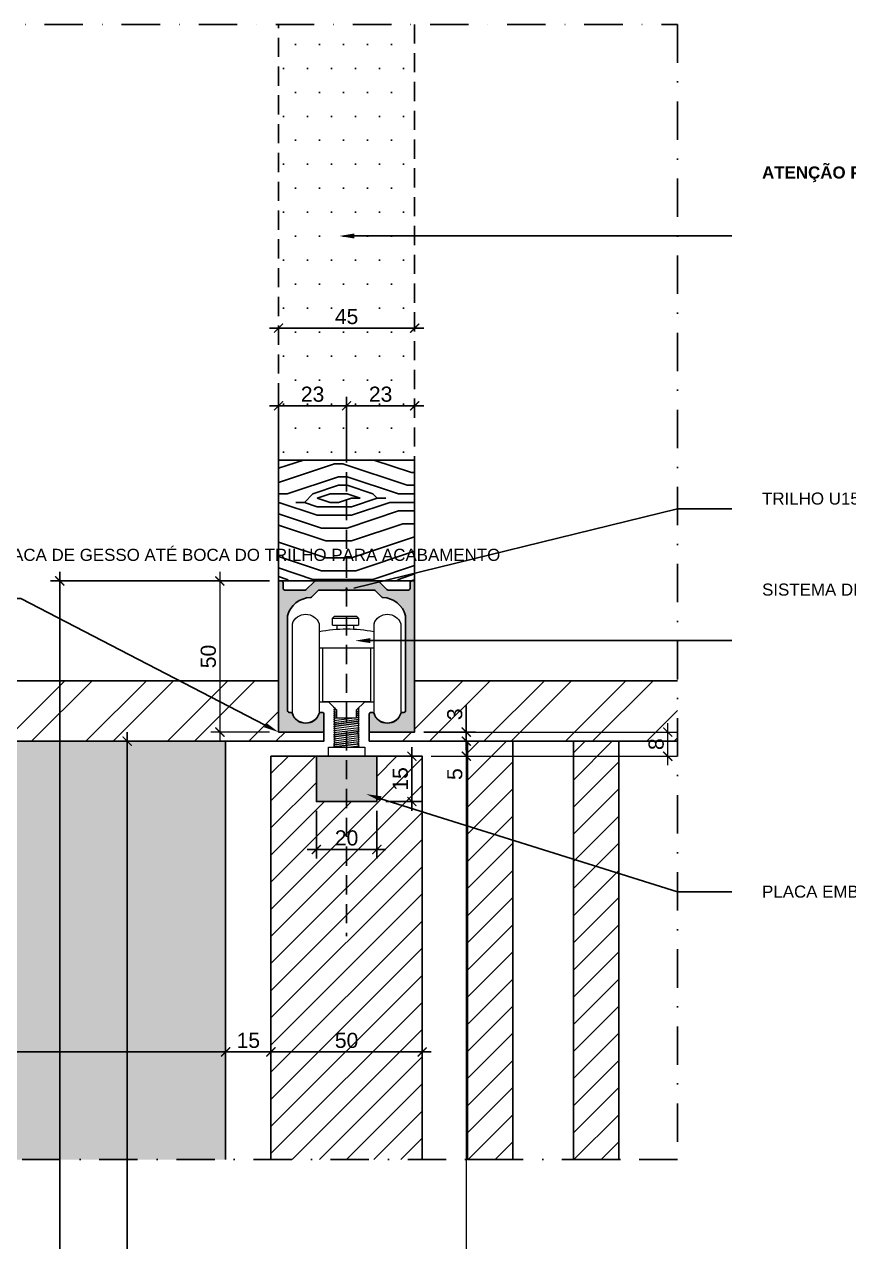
# Model space of a CAD drawing. Header units: millimetres. Extents: x -63251 to 507826, y 5339 to 217512.
# Drawn here: x 204993.4 to 205266, y 90972.9 to 91375.6 of the extents above; entities that cross this region are included whole.
import ezdxf
from ezdxf import colors
from ezdxf.entities.mleader import LeaderData, LeaderLine
from ezdxf.math import Vec2, Vec3

# ---------------------------------------------------------------- set-up
doc = ezdxf.new("R2010")
doc.units = ezdxf.units.MM
doc.header["$PDMODE"] = 3
doc.linetypes.add('TRAÇO 1-1', pattern=[9.525, 6.35, -3.175])
doc.linetypes.add('TRAÇO E PONTO 1-1', pattern=[25.4, 12.7, -6.35, 0, -6.35])
for name, color, linetype in [('A-ANNO-DIMS', 7, 'Continuous'), ('AC-EQUIPAMENTO', 7, 'Continuous'), ('COTAS', 9, 'Continuous'), ('FERRAGEM', 3, 'Continuous'), ('GESSO', 1, 'Continuous'), ('HACHURA', 21, 'Continuous'), ('MARCENARIA . M', 4, 'Continuous'), ('PROJEÇÃO', 8, 'Continuous'), ('TEXTO TRAÇO PONTO', 105, 'TRAÇO E PONTO 1-1')]:
    doc.layers.add(name, color=color, linetype=linetype)
doc.layers.add('ARQ-COTA', color=12, linetype='Continuous', lineweight=9)
doc.styles.add('1-1', font='arial.ttf', dxfattribs={"height": 0.2})
doc.styles.add('MEDIDA OFICIAL', font='ariblk.ttf')
doc.styles.add('PADRÃO', font='arial.ttf')
doc.dimstyles.new('1-2', dxfattribs={"dimscale": 2, "dimtxt": 2.5, "dimasz": 1.5, "dimexe": 1.5, "dimexo": 1.5, "dimtad": 1, "dimtxsty": 'PADRÃO', "dimblk": 'ARCHTICK', "dimcen": 2.5, "dimdle": 1.5, "dimclrd": 9, "dimclre": 9, "dimclrt": 6, "dimadec": 0, "dimazin": 0, "dimtfac": 1, "dimtmove": 0, "dimatfit": 3, "dimfxl": 1.25, "dimlwd": -1, "dimlwe": -1, "dimarcsym": 0})
doc.dimstyles.new('Med. Ofic.1-2', dxfattribs={"dimscale": 2, "dimtxt": 2.5, "dimasz": 1.5, "dimexe": 1.5, "dimexo": 1.5, "dimtad": 1, "dimtxsty": 'MEDIDA OFICIAL', "dimblk": 'ARCHTICK', "dimcen": 2.5, "dimdle": 1.5, "dimclrd": 9, "dimclre": 9, "dimclrt": 10, "dimadec": 0, "dimazin": 0, "dimtfac": 1, "dimtmove": 0, "dimatfit": 3, "dimfxl": 1.25, "dimlwd": -1, "dimlwe": -1, "dimarcsym": 0})

# ---------------------------------------------------------------- blocks, each defined once
blk = doc.blocks.new('_ArchTick')
at = {"color": 0, "linetype": 'ByBlock', "const_width": 0.15}
blk.add_lwpolyline([(-0.5, -0.5), (0.5, 0.5)], dxfattribs=at)
blk = doc.blocks.new('*D2284')
at = {"layer": 'A-ANNO-DIMS', "color": 9, "transparency": 16777216}
for p, q in [((205096.96, 91249.4), (205125.46, 91249.4)), ((205099.96, 91235.95), (205099.96, 91252.4))]:
    blk.add_line(p, q, dxfattribs=at)
at = {"layer": 'Defpoints', "color": 0, "transparency": 16777216}
for p in [(205122.46, 91249.4), (205122.46, 91249.4), (205099.96, 91232.95)]:
    blk.add_point(p, dxfattribs=at)
at = {"layer": 'A-ANNO-DIMS', "color": 9, "transparency": 16777216, "xscale": 3, "yscale": 3, "zscale": 3, "rotation": 180}
blk.add_blockref('_ArchTick', (205099.96, 91249.4), dxfattribs=at)
at = {"layer": 'A-ANNO-DIMS', "color": 9, "transparency": 16777216, "xscale": 3, "yscale": 3, "zscale": 3}
blk.add_blockref('_ArchTick', (205122.46, 91249.4), dxfattribs=at)
at = {"layer": 'A-ANNO-DIMS', "color": 6, "transparency": 16777216, "insert": (205111.21, 91253.2), "char_height": 5, "attachment_point": 5, "style": 'PADRÃO'}
blk.add_mtext('23', dxfattribs=at)
blk = doc.blocks.new('*D2285')
at = {"layer": 'A-ANNO-DIMS', "color": 9, "transparency": 16777216}
for p, q in [((205102.96, 91249.4), (205074.46, 91249.4)), ((205077.46, 91235.95), (205077.46, 91252.4)), ((205099.96, 91235.95), (205099.96, 91252.4))]:
    blk.add_line(p, q, dxfattribs=at)
at = {"layer": 'Defpoints', "color": 0, "transparency": 16777216}
for p in [(205077.46, 91249.4), (205077.46, 91232.95), (205099.96, 91232.95)]:
    blk.add_point(p, dxfattribs=at)
at = {"layer": 'A-ANNO-DIMS', "color": 9, "transparency": 16777216, "xscale": 3, "yscale": 3, "zscale": 3, "rotation": 180}
blk.add_blockref('_ArchTick', (205077.46, 91249.4), dxfattribs=at)
at = {"layer": 'A-ANNO-DIMS', "color": 9, "transparency": 16777216, "xscale": 3, "yscale": 3, "zscale": 3}
blk.add_blockref('_ArchTick', (205099.96, 91249.4), dxfattribs=at)
at = {"layer": 'A-ANNO-DIMS', "color": 6, "transparency": 16777216, "insert": (205088.71, 91253.2), "char_height": 5, "attachment_point": 5, "style": 'PADRÃO'}
blk.add_mtext('23', dxfattribs=at)
blk = doc.blocks.new('*D2286')
at = {"layer": 'A-ANNO-DIMS', "color": 9, "transparency": 16777216}
blk.add_line((205074.46, 91275.09), (205125.46, 91275.09), dxfattribs=at)
at = {"layer": 'Defpoints', "color": 0, "transparency": 16777216}
for p in [(205077.46, 91275.09), (205122.46, 91275.09), (205122.46, 91275.09)]:
    blk.add_point(p, dxfattribs=at)
at = {"layer": 'A-ANNO-DIMS', "color": 9, "transparency": 16777216, "xscale": 3, "yscale": 3, "zscale": 3, "rotation": 180}
blk.add_blockref('_ArchTick', (205077.46, 91275.09), dxfattribs=at)
at = {"layer": 'A-ANNO-DIMS', "color": 9, "transparency": 16777216, "xscale": 3, "yscale": 3, "zscale": 3}
blk.add_blockref('_ArchTick', (205122.46, 91275.09), dxfattribs=at)
at = {"layer": 'A-ANNO-DIMS', "color": 6, "transparency": 16777216, "insert": (205099.96, 91278.88), "char_height": 5, "attachment_point": 5, "style": 'PADRÃO'}
blk.add_mtext('45', dxfattribs=at)
blk = doc.blocks.new('*D2287')
at = {"layer": 'A-ANNO-DIMS', "color": 9, "transparency": 16777216}
for p, q in [((205089.96, 91115.45), (205089.96, 91099.61)), ((205109.96, 91115.45), (205109.96, 91099.61)), ((205112.96, 91102.61), (205086.96, 91102.61))]:
    blk.add_line(p, q, dxfattribs=at)
at = {"layer": 'Defpoints', "color": 0, "transparency": 16777216}
for p in [(205089.96, 91118.45), (205109.96, 91118.45), (205089.96, 91102.61)]:
    blk.add_point(p, dxfattribs=at)
at = {"layer": 'A-ANNO-DIMS', "color": 9, "transparency": 16777216, "xscale": 3, "yscale": 3, "zscale": 3, "rotation": 180}
blk.add_blockref('_ArchTick', (205089.96, 91102.61), dxfattribs=at)
at = {"layer": 'A-ANNO-DIMS', "color": 9, "transparency": 16777216, "xscale": 3, "yscale": 3, "zscale": 3}
blk.add_blockref('_ArchTick', (205109.96, 91102.61), dxfattribs=at)
at = {"layer": 'A-ANNO-DIMS', "color": 6, "transparency": 16777216, "insert": (205099.96, 91106.41), "char_height": 5, "attachment_point": 5, "style": 'PADRÃO'}
blk.add_mtext('20', dxfattribs=at)
blk = doc.blocks.new('*D2288')
at = {"layer": 'A-ANNO-DIMS', "color": 9, "transparency": 16777216}
for p, q in [((205112.96, 91133.45), (205124.57, 91133.45)), ((205121.57, 91136.45), (205121.57, 91115.45)), ((205112.96, 91118.45), (205124.57, 91118.45))]:
    blk.add_line(p, q, dxfattribs=at)
at = {"layer": 'Defpoints', "color": 0, "transparency": 16777216}
for p in [(205109.96, 91133.45), (205109.96, 91118.45), (205121.57, 91118.45)]:
    blk.add_point(p, dxfattribs=at)
at = {"layer": 'A-ANNO-DIMS', "color": 9, "transparency": 16777216, "xscale": 3, "yscale": 3, "zscale": 3}
for p, rotation in [((205121.57, 91133.45), 90), ((205121.57, 91118.45), 270)]:
    blk.add_blockref('_ArchTick', p, dxfattribs=dict(at, rotation=rotation))
at = {"layer": 'A-ANNO-DIMS', "color": 6, "transparency": 16777216, "insert": (205117.77, 91125.95), "char_height": 5, "attachment_point": 5, "rotation": 90, "style": 'PADRÃO'}
blk.add_mtext('15', dxfattribs=at)
blk = doc.blocks.new('*D2289')
at = {"layer": 'A-ANNO-DIMS', "color": 9, "transparency": 16777216}
blk.add_line((205127.96, 91035.63), (205071.96, 91035.63), dxfattribs=at)
at = {"layer": 'Defpoints', "color": 0, "transparency": 16777216}
for p in [(205074.96, 91035.63), (205074.96, 91035.63), (205124.96, 91035.63)]:
    blk.add_point(p, dxfattribs=at)
at = {"layer": 'A-ANNO-DIMS', "color": 9, "transparency": 16777216, "xscale": 3, "yscale": 3, "zscale": 3, "rotation": 180}
blk.add_blockref('_ArchTick', (205074.96, 91035.63), dxfattribs=at)
at = {"layer": 'A-ANNO-DIMS', "color": 9, "transparency": 16777216, "xscale": 3, "yscale": 3, "zscale": 3}
blk.add_blockref('_ArchTick', (205124.96, 91035.63), dxfattribs=at)
at = {"layer": 'A-ANNO-DIMS', "color": 6, "transparency": 16777216, "insert": (205099.96, 91039.43), "char_height": 5, "attachment_point": 5, "style": 'PADRÃO'}
blk.add_mtext('50', dxfattribs=at)
blk = doc.blocks.new('*D2290')
at = {"layer": 'A-ANNO-DIMS', "color": 9, "transparency": 16777216}
blk.add_line((205077.96, 91035.63), (205056.96, 91035.63), dxfattribs=at)
at = {"layer": 'Defpoints', "color": 0, "transparency": 16777216}
for p in [(205059.96, 91035.63), (205059.96, 91035.63), (205074.96, 91035.63)]:
    blk.add_point(p, dxfattribs=at)
at = {"layer": 'A-ANNO-DIMS', "color": 9, "transparency": 16777216, "xscale": 3, "yscale": 3, "zscale": 3, "rotation": 180}
blk.add_blockref('_ArchTick', (205059.96, 91035.63), dxfattribs=at)
at = {"layer": 'A-ANNO-DIMS', "color": 9, "transparency": 16777216, "xscale": 3, "yscale": 3, "zscale": 3}
blk.add_blockref('_ArchTick', (205074.96, 91035.63), dxfattribs=at)
at = {"layer": 'A-ANNO-DIMS', "color": 6, "transparency": 16777216, "insert": (205067.46, 91039.43), "char_height": 5, "attachment_point": 5, "style": 'PADRÃO'}
blk.add_mtext('15', dxfattribs=at)
blk = doc.blocks.new('*D2291')
at = {"layer": 'A-ANNO-DIMS', "color": 9, "transparency": 16777216}
blk.add_line((205062.96, 91035.63), (204866.96, 91035.63), dxfattribs=at)
at = {"layer": 'Defpoints', "color": 0, "transparency": 16777216}
for p in [(204869.96, 91035.63), (204869.96, 91035.63), (205059.96, 91035.63)]:
    blk.add_point(p, dxfattribs=at)
at = {"layer": 'A-ANNO-DIMS', "color": 9, "transparency": 16777216, "xscale": 3, "yscale": 3, "zscale": 3, "rotation": 180}
blk.add_blockref('_ArchTick', (204869.96, 91035.63), dxfattribs=at)
at = {"layer": 'A-ANNO-DIMS', "color": 9, "transparency": 16777216, "xscale": 3, "yscale": 3, "zscale": 3}
blk.add_blockref('_ArchTick', (205059.96, 91035.63), dxfattribs=at)
at = {"layer": 'A-ANNO-DIMS', "color": 6, "transparency": 16777216, "insert": (204964.96, 91039.43), "char_height": 5, "attachment_point": 5, "style": 'PADRÃO'}
blk.add_mtext('190', dxfattribs=at)
blk = doc.blocks.new('*D2298')
at = {"layer": 'A-ANNO-DIMS', "color": 9, "transparency": 16777216}
for p, q in [((205139.56, 91141.45), (205139.56, 91150.22)), ((205125.46, 91141.45), (205142.56, 91141.45)), ((205139.56, 91135.45), (205139.56, 91141.45)), ((205125.46, 91138.45), (205142.56, 91138.45))]:
    blk.add_line(p, q, dxfattribs=at)
at = {"layer": 'Defpoints', "color": 0, "transparency": 16777216}
for p in [(205122.46, 91141.45), (205139.56, 91141.45), (205122.46, 91138.45)]:
    blk.add_point(p, dxfattribs=at)
at = {"layer": 'A-ANNO-DIMS', "color": 9, "transparency": 16777216, "xscale": 3, "yscale": 3, "zscale": 3}
for p, rotation in [((205139.56, 91141.45), 90), ((205139.56, 91138.45), 270)]:
    blk.add_blockref('_ArchTick', p, dxfattribs=dict(at, rotation=rotation))
at = {"layer": 'A-ANNO-DIMS', "color": 6, "transparency": 16777216, "insert": (205135.75, 91147.34), "char_height": 5, "attachment_point": 5, "rotation": 90, "style": 'PADRÃO'}
blk.add_mtext('3', dxfattribs=at)
blk = doc.blocks.new('*D2299')
at = {"layer": 'COTAS', "color": 9, "linetype": 'Continuous', "transparency": 16777216}
blk.add_line((205027.4, 91141.45), (205027.4, 90653.97), dxfattribs=at)
at = {"layer": 'Defpoints', "color": 0, "transparency": 16777216}
for p in [(205027.4, 91138.45), (205027.4, 90656.97), (205027.4, 90656.97)]:
    blk.add_point(p, dxfattribs=at)
at = {"layer": 'COTAS', "color": 9, "transparency": 16777216, "xscale": 3, "yscale": 3, "zscale": 3}
for p, rotation in [((205027.4, 91138.45), 90), ((205027.4, 90656.97), 270)]:
    blk.add_blockref('_ArchTick', p, dxfattribs=dict(at, rotation=rotation))
at = {"layer": 'COTAS', "color": 10, "transparency": 16777216, "insert": (205023.57, 90897.71), "char_height": 5, "attachment_point": 5, "rotation": 90, "style": 'MEDIDA OFICIAL'}
blk.add_mtext('2925', dxfattribs=at)
blk = doc.blocks.new('*D2300')
at = {"layer": 'COTAS', "color": 9, "linetype": 'Continuous', "transparency": 16777216}
blk.add_line((205005.08, 91194.45), (205005.08, 90653.97), dxfattribs=at)
at = {"layer": 'COTAS', "color": 9, "transparency": 16777216}
for p, q in [((205074.46, 91191.45), (205002.08, 91191.45)), ((205014.56, 90656.97), (205002.08, 90656.97))]:
    blk.add_line(p, q, dxfattribs=at)
at = {"layer": 'Defpoints', "color": 0, "transparency": 16777216}
for p in [(205077.46, 91191.45), (205005.08, 90656.97), (205017.56, 90656.97)]:
    blk.add_point(p, dxfattribs=at)
at = {"layer": 'COTAS', "color": 9, "transparency": 16777216, "xscale": 3, "yscale": 3, "zscale": 3}
for p, rotation in [((205005.08, 91191.45), 90), ((205005.08, 90656.97), 270)]:
    blk.add_blockref('_ArchTick', p, dxfattribs=dict(at, rotation=rotation))
at = {"layer": 'COTAS', "color": 10, "transparency": 16777216, "insert": (205001.25, 90924.21), "char_height": 5, "attachment_point": 5, "rotation": 90, "style": 'MEDIDA OFICIAL'}
blk.add_mtext('2978', dxfattribs=at)
blk = doc.blocks.new('*D2301')
at = {"layer": 'ARQ-COTA', "color": 9, "transparency": 16777216}
for p, q in [((205127.96, 91133.45), (205142.56, 91133.45)), ((205139.56, 91136.45), (205139.56, 90658.97)), ((205127.96, 90661.97), (205142.56, 90661.97))]:
    blk.add_line(p, q, dxfattribs=at)
at = {"layer": 'Defpoints', "color": 0, "transparency": 16777216}
for p in [(205124.96, 91133.45), (205124.96, 90661.97), (205139.56, 90661.97)]:
    blk.add_point(p, dxfattribs=at)
at = {"layer": 'ARQ-COTA', "color": 9, "transparency": 16777216, "xscale": 3, "yscale": 3, "zscale": 3}
for p, rotation in [((205139.56, 91133.45), 90), ((205139.56, 90661.97), 270)]:
    blk.add_blockref('_ArchTick', p, dxfattribs=dict(at, rotation=rotation))
at = {"layer": 'ARQ-COTA', "color": 6, "transparency": 16777216, "insert": (205135.75, 90897.71), "char_height": 5, "attachment_point": 5, "rotation": 90, "style": 'PADRÃO'}
blk.add_mtext('2915', dxfattribs=at)
blk = doc.blocks.new('*D2303')
at = {"layer": 'ARQ-COTA', "color": 9, "transparency": 16777216}
for p, q in [((205139.56, 91141.45), (205139.56, 91133.45)), ((205127.96, 91138.45), (205142.56, 91138.45)), ((205127.96, 91133.45), (205142.56, 91133.45)), ((205139.56, 91133.45), (205139.56, 91124.63))]:
    blk.add_line(p, q, dxfattribs=at)
at = {"layer": 'Defpoints', "color": 0, "transparency": 16777216}
for p in [(205124.96, 91138.45), (205124.96, 91133.45), (205139.56, 91133.45)]:
    blk.add_point(p, dxfattribs=at)
at = {"layer": 'ARQ-COTA', "color": 9, "transparency": 16777216, "xscale": 3, "yscale": 3, "zscale": 3}
for p, rotation in [((205139.56, 91138.45), 90), ((205139.56, 91133.45), 270)]:
    blk.add_blockref('_ArchTick', p, dxfattribs=dict(at, rotation=rotation))
at = {"layer": 'ARQ-COTA', "color": 6, "transparency": 16777216, "insert": (205135.76, 91127.54), "char_height": 5, "attachment_point": 5, "rotation": 90, "style": 'PADRÃO'}
blk.add_mtext('5', dxfattribs=at)
blk = doc.blocks.new('*D2304')
at = {"layer": 'ARQ-COTA', "color": 9, "transparency": 16777216}
for p, q in [((205125.46, 91141.45), (205209.16, 91141.45)), ((205206.16, 91130.45), (205206.16, 91144.45)), ((205127.96, 91133.45), (205209.16, 91133.45))]:
    blk.add_line(p, q, dxfattribs=at)
at = {"layer": 'Defpoints', "color": 0, "transparency": 16777216}
for p in [(205122.46, 91141.45), (205206.16, 91141.45), (205124.96, 91133.45)]:
    blk.add_point(p, dxfattribs=at)
at = {"layer": 'ARQ-COTA', "color": 9, "transparency": 16777216, "xscale": 3, "yscale": 3, "zscale": 3}
for p, rotation in [((205206.16, 91141.45), 90), ((205206.16, 91133.45), 270)]:
    blk.add_blockref('_ArchTick', p, dxfattribs=dict(at, rotation=rotation))
at = {"layer": 'ARQ-COTA', "color": 6, "transparency": 16777216, "insert": (205202.36, 91137.45), "char_height": 5, "attachment_point": 5, "rotation": 90, "style": 'PADRÃO'}
blk.add_mtext('8', dxfattribs=at)
blk = doc.blocks.new('*D2305')
at = {"layer": 'ARQ-COTA', "color": 9, "transparency": 16777216}
for p, q in [((205058.05, 91194.45), (205058.05, 91138.45)), ((205074.46, 91191.45), (205055.05, 91191.45)), ((205074.46, 91141.45), (205055.05, 91141.45))]:
    blk.add_line(p, q, dxfattribs=at)
at = {"layer": 'Defpoints', "color": 0, "transparency": 16777216}
for p in [(205077.46, 91191.45), (205058.05, 91141.45), (205077.46, 91141.45)]:
    blk.add_point(p, dxfattribs=at)
at = {"layer": 'ARQ-COTA', "color": 9, "transparency": 16777216, "xscale": 3, "yscale": 3, "zscale": 3}
for p, rotation in [((205058.05, 91191.45), 90), ((205058.05, 91141.45), 270)]:
    blk.add_blockref('_ArchTick', p, dxfattribs=dict(at, rotation=rotation))
at = {"layer": 'ARQ-COTA', "color": 6, "transparency": 16777216, "insert": (205054.25, 91166.45), "char_height": 5, "attachment_point": 5, "rotation": 90, "style": 'PADRÃO'}
blk.add_mtext('50', dxfattribs=at)

msp = doc.modelspace()

# ---------------------------------------------------------------- hatches: boundary and pattern name
at = {"layer": 'AC-EQUIPAMENTO'}
h = msp.add_hatch(dxfattribs=at)
h.set_pattern_fill('ANSI31', color=8, scale=2)
h.set_pattern_definition([(45, (31650.2104, 11021.52), (-4.49012806, 4.49012806), [])])
h.paths.add_polyline_path([(205154.956, 91138.449), (205139.956, 91138.449), (205139.956, 91000.024), (205154.956, 91000.024)])
h = msp.add_hatch(dxfattribs=at)
h.set_pattern_fill('ANSI31', color=8, scale=2)
h.set_pattern_definition([(45, (31685.2104, 11021.52), (-4.49012806, 4.49012806), [])])
h.paths.add_polyline_path([(205189.956, 91138.449), (205174.956, 91138.449), (205174.956, 91000.024), (205189.956, 91000.024)])
h = msp.add_hatch(dxfattribs=at)
h.set_pattern_fill('ANSI31', color=8, scale=2)
h.set_pattern_definition([(45, (51999.275, 2736.81), (-4.49012806, 4.49012806), [])])
h.paths.add_polyline_path([(205074.956, 91000.024), (205124.956, 91000.024), (205124.956, 91133.449), (205109.956, 91133.449), (205109.956, 91118.449), (205089.956, 91118.449), (205089.956, 91133.449), (205074.956, 91133.449)])
at = {"layer": 'HACHURA', "true_color": 0x636466}
h = msp.add_hatch(dxfattribs=at)
h.set_pattern_fill('PATRON00077', color=251, scale=40, angle=135, pattern_type=2)
h.set_pattern_definition([(135, (144977.672, -18015.042), (-56.568542, 4e-15), [2, -38]), (225, (144956.46, -18013.63), (-7e-15, -56.568542), [4, -36]), (180, (144964.944, -18016.456), (-28.284271, -28.284271), [2.828, -8.484, 2.828, -5.656, 19.8, -16.9725425]), (180, (144980.5, -18015.042), (-28.284271, -28.284271), [2.8284, -5.6568, 2.8284, -45.2549425]), (180, (144967.773, -18007.97), (-28.284271, -28.284271), [2.8284, -53.740142]), (180, (144966.36, -18003.729), (-28.284271, -28.284271), [2.8284, -53.740142]), (180, (144967.773, -18010.8), (-28.284271, -28.284271), [2.8284, -53.740142]), (180, (144967.773, -18013.628), (-28.284271, -28.284271), [5.6568, -50.911742]), (180, (144939.49, -18027.77), (-28.284271, -28.284271), [5.6568, -50.911742]), (180, (144969.187, -18017.87), (-28.284271, -28.284271), [11.3136, -45.254942]), (180, (144969.187, -18020.7), (-28.284271, -28.284271), [11.3136, -45.254942]), (180, (144942.317, -18010.8), (-28.284271, -28.284271), [11.3136, -45.254942]), (180, (144967.773, -18024.942), (-28.284271, -28.284271), [8.48528, -48.083262]), (180, (144969.187, -18034.84), (-28.284271, -28.284271), [8.48528, -48.083262]), (180, (144969.187, -18029.184), (-28.284271, -28.284271), [8.48528, -48.083262]), (180, (144942.317, -18019.285), (-28.284271, -28.284271), [14.142136, -42.426406]), (180, (144943.73, -18023.528), (-28.284271, -28.284271), [14.142136, -42.426406]), (180, (144947.974, -18013.628), (-28.284271, -28.284271), [19.79899, -36.769553]), (161.565051, (144972.016, -18015.042), (-28.2842713, 28.2842712), [4.472136, -84.970583]), (161.565051, (144957.873, -18017.87), (-28.2842713, 28.2842712), [4.472136, -84.970583]), (161.565051, (144962.116, -18016.456), (-28.2842713, 28.2842712), [4.472136, -84.970583]), (161.565051, (144976.258, -18013.628), (-28.2842713, 28.2842712), [8.944272, -80.498447]), (161.565051, (144957.873, -18020.7), (-28.2842713, 28.2842712), [13.416408, -76.026311]), (161.565051, (144959.288, -18024.942), (-28.2842713, 28.2842712), [17.888544, -71.554175]), (161.565051, (144960.702, -18029.184), (-28.2842713, 28.2842712), [17.888544, -71.554175]), (161.565051, (144956.46, -18041.912), (-28.2842713, 28.2842712), [17.888544, -71.554175]), (161.565051, (144959.288, -18039.084), (-28.2842713, 28.2842712), [22.36068, -67.082039]), (161.565051, (144960.702, -18034.841), (-28.2842713, 28.2842712), [22.36068, -67.082039]), (198.434949, (144962.116, -18013.628), (-28.2842712, -28.2842712), [4.472136, -84.970583]), (198.434949, (144969.187, -18015.042), (-28.2842712, -28.2842712), [4.472136, -84.970583]), (198.434949, (144977.672, -18015.042), (-28.2842712, -28.2842712), [8.944272, -80.498447]), (198.434949, (144964.944, -18010.8), (-28.2842712, -28.2842712), [8.944272, -80.498447]), (198.434949, (144981.915, -18016.456), (-28.2842712, -28.2842712), [13.416408, -76.026311]), (198.434949, (144984.743, -18019.285), (-28.2842712, -28.2842712), [17.888544, -71.554175]), (198.434949, (144957.873, -17995.243), (-28.2842712, -28.2842712), [17.888544, -71.554175]), (198.434949, (144964.944, -18007.971), (-28.2842712, -28.2842712), [17.888544, -71.554175]), (198.434949, (144962.116, -17999.486), (-28.2842712, -28.2842712), [22.36068, -67.082039]), (198.434949, (144963.53, -18003.729), (-28.2842712, -28.2842712), [22.36068, -67.082039])])
h.paths.add_polyline_path([(205122.456, 91191.449), (205122.456, 91231.449), (205077.456, 91231.449), (205077.456, 91191.449)])
at = {"layer": 'HACHURA'}
h = msp.add_hatch(dxfattribs=at)
h.set_pattern_fill('ANSI32', color=8, scale=2)
h.set_pattern_definition([(45, (-73132.94, 24961.728), (-13.4703842, 13.4703842), []), (45, (-73123.96, 24961.728), (-13.4703842, 13.4703842), [])])
h.paths.add_polyline_path([(204847.07, 91158.449), (204847.07, 91138.449), (205092.456, 91138.449), (205092.456, 91141.449), (205077.456, 91141.449), (205077.456, 91158.449)])
h = msp.add_hatch(dxfattribs=at)
h.set_pattern_fill('ANSI32', color=8, scale=2)
h.set_pattern_definition([(45, (-73162.94, 24961.728), (-13.4703842, 13.4703842), []), (45, (-73153.96, 24961.728), (-13.4703842, 13.4703842), [])])
h.paths.add_polyline_path([(205209.366, 91138.449), (205209.366, 91158.449), (205122.456, 91158.449), (205122.456, 91141.449), (205107.456, 91141.449), (205107.456, 91138.449)])
at = {"layer": 'HACHURA', "true_color": 0xba9673}
h = msp.add_hatch(color=33, dxfattribs=at)
h.dxf.hatch_style = 1
h.paths.add_polyline_path([(204869.956, 91000.024), (205059.956, 91000.024), (205059.956, 91138.449), (204869.955, 91138.45)])
at = {"layer": 'MARCENARIA . M'}
h = msp.add_hatch(dxfattribs=at)
h.set_pattern_fill('DOTS', color=8, scale=5)
h.set_pattern_definition([(0, (87711.262, 61333.453), (3.96875, 7.9375), [0, -7.9375])])
h.paths.add_polyline_path([(205122.456, 91375.579), (205077.456, 91375.579), (205077.456, 91231.449), (205122.456, 91231.449)])
h = msp.add_hatch(color=8, dxfattribs=at)
h.dxf.hatch_style = 1
h.paths.add_polyline_path([(205082.041, 91147.585, 0.3360552), (205081.56, 91147.949), (205080.956, 91147.949, -0.4142136), (205080.456, 91148.449), (205080.456, 91179.949, -0.3352357), (205088.001, 91185.947, 0.1925047), (205088.342, 91186.093), (205090.552, 91188.303, -0.1989124), (205090.906, 91188.449), (205099.378, 91188.449, 0.2679492), (205099.811, 91188.699), (205099.956, 91188.949), (205100.1, 91188.699, 0.2679492), (205100.533, 91188.449), (205109.006, 91188.449, -0.1989124), (205109.36, 91188.303), (205111.569, 91186.093, 0.1925047), (205111.91, 91185.947, -0.3352357), (205119.456, 91179.949), (205119.456, 91148.449, -0.4142136), (205118.956, 91147.949), (205118.352, 91147.949, 0.3360552), (205117.87, 91147.585, -0.3533018), (205113.456, 91144.449, -0.3533018), (205109.041, 91147.585, 0.3360552), (205108.56, 91147.949), (205107.956, 91147.949, 0.4142136), (205107.456, 91147.449), (205107.456, 91141.449), (205122.456, 91141.449), (205122.456, 91161.449), (205122.456, 91191.449), (205121.456, 91191.449, 0.4142136), (205120.956, 91190.949), (205120.956, 91188.949, -0.4142136), (205120.456, 91188.449), (205113.663, 91188.449, -0.1989124), (205113.309, 91188.596), (205110.602, 91191.303, 0.1989124), (205110.249, 91191.449), (205089.663, 91191.449, 0.1989124), (205089.309, 91191.303), (205086.602, 91188.596, -0.1989124), (205086.249, 91188.449), (205080.456, 91188.449), (205079.456, 91188.449, -0.4142136), (205078.956, 91188.949), (205078.956, 91190.949, 0.4142136), (205078.456, 91191.449), (205077.456, 91191.449), (205077.456, 91141.449), (205092.456, 91141.449), (205092.456, 91147.449, 0.4142136), (205091.956, 91147.949), (205091.352, 91147.949, 0.3360552), (205090.87, 91147.585, -0.3533018), (205086.456, 91144.449, -0.3533018)])
h = msp.add_hatch(color=8, dxfattribs=at)
h.dxf.hatch_style = 1
h.paths.add_polyline_path([(205089.956, 91133.449), (205089.956, 91118.449), (205109.956, 91118.449), (205109.956, 91133.449)])

# ---------------------------------------------------------------- linework, layer by layer
at = {"layer": 'FERRAGEM', "color": 1, "lineweight": 5}
for p, q in [((205090.87, 91169.287), (205109.041, 91169.287)), ((205090.87, 91151.488), (205093.954, 91151.488)), ((205105.957, 91151.488), (205109.041, 91151.488)), ((205099.956, 91138.449), (205099.956, 91135.449))]:
    msp.add_line(p, q, dxfattribs=at)
at = {"layer": 'FERRAGEM'}
for points in [[(205077.456, 91191.449), (205122.456, 91191.449), (205122.456, 91231.449), (205077.456, 91231.449)], [(205089.956, 91133.449), (205109.956, 91133.449), (205109.956, 91118.449), (205089.956, 91118.449)]]:
    msp.add_lwpolyline(points, close=True, dxfattribs=at)
msp.add_lwpolyline([(205086.456, 91144.449, 0.3533018), (205090.87, 91147.585, -0.3360552), (205091.352, 91147.949), (205091.956, 91147.949, -0.4142136), (205092.456, 91147.449), (205092.456, 91141.449), (205077.456, 91141.449), (205077.456, 91191.449), (205078.456, 91191.449, -0.4142136), (205078.956, 91190.949), (205078.956, 91188.949, 0.4142136), (205079.456, 91188.449), (205080.456, 91188.449), (205086.249, 91188.449, 0.1989124), (205086.602, 91188.596), (205089.309, 91191.303, -0.1989124), (205089.663, 91191.449), (205110.249, 91191.449, -0.1989124), (205110.602, 91191.303), (205113.309, 91188.596, 0.1989124), (205113.663, 91188.449), (205120.456, 91188.449, 0.4142136), (205120.956, 91188.949), (205120.956, 91190.949, -0.4142136), (205121.456, 91191.449), (205122.456, 91191.449), (205122.456, 91141.449), (205107.456, 91141.449), (205107.456, 91147.449, -0.4142136), (205107.956, 91147.949), (205108.56, 91147.949, -0.3360552), (205109.041, 91147.585, 0.3533018), (205113.456, 91144.449, 0.3533018), (205117.87, 91147.585, -0.3360552), (205118.352, 91147.949), (205118.956, 91147.949, 0.4142136), (205119.456, 91148.449), (205119.456, 91179.949, 0.3352357), (205111.91, 91185.947, -0.1925047), (205111.569, 91186.093), (205109.36, 91188.303, 0.1989124), (205109.006, 91188.449), (205100.533, 91188.449, -0.2679492), (205100.1, 91188.699), (205099.956, 91188.949), (205099.811, 91188.699, -0.2679492), (205099.378, 91188.449), (205090.906, 91188.449, 0.1989124), (205090.552, 91188.303), (205088.342, 91186.093, -0.1925047), (205088.001, 91185.947, 0.3352357), (205080.456, 91179.949), (205080.456, 91148.449, 0.4142136), (205080.956, 91147.949), (205081.56, 91147.949, -0.3360552), (205082.041, 91147.585, 0.3533018), (205086.456, 91144.449, -0.3533018)], format="xyb", dxfattribs=at)
at = {"layer": 'FERRAGEM', "color": 1, "lineweight": 5}
for points in [[(205082.041, 91147.6), (205082.041, 91177.298, -0.7138097), (205090.87, 91177.298), (205090.87, 91147.6, -0.7138097)], [(205109.041, 91147.6), (205109.041, 91177.298, -0.7138097), (205117.87, 91177.298), (205117.87, 91147.6, -0.7138097)]]:
    msp.add_lwpolyline(points, format="xyb", close=True, dxfattribs=at)
for points in [[(205095.35, 91176.776), (205095.35, 91179.143), (205095.995, 91179.788), (205103.204, 91179.788), (205103.85, 91179.143), (205103.85, 91176.776)], [(205095.35, 91179.143), (205103.85, 91179.143)], [(205095.35, 91176.776), (205103.85, 91176.776)], [(205096.856, 91175.397), (205096.856, 91176.776)], [(205102.343, 91175.422), (205102.343, 91176.776)], [(205092.06, 91151.488), (205092.06, 91169.287), (205107.851, 91169.287), (205107.851, 91151.488), (205092.06, 91151.488)], [(205105.957, 91151.488), (205103.137, 91148.668), (205103.137, 91146.07), (205096.775, 91146.07), (205096.775, 91148.668), (205093.954, 91151.488)], [(205095.77, 91144.093), (205096.175, 91144.498), (205095.77, 91144.903), (205096.175, 91145.173), (205095.77, 91145.578), (205096.175, 91145.848), (205095.77, 91146.253), (205096.175, 91146.523), (205095.77, 91146.928), (205096.175, 91147.198), (205095.77, 91147.603), (205096.175, 91147.873), (205095.77, 91148.278), (205096.175, 91148.548), (205095.77, 91148.953), (205096.175, 91149.223), (205095.77, 91149.629), (205095.792, 91149.651)], [(205096.646, 91148.796), (205095.77, 91148.683)], [(205103.137, 91148.284), (205104.141, 91148.413), (205103.736, 91148.818), (205104.141, 91149.088)], [(205103.471, 91149.002), (205104.141, 91149.088), (205103.849, 91149.381)], [(205095.684, 91143.271), (205104.056, 91144.352), (205103.651, 91144.757), (205104.056, 91145.027), (205095.684, 91143.946)], [(205095.77, 91148.008), (205096.775, 91148.138)], [(205095.77, 91147.333), (205096.775, 91147.463)], [(205095.77, 91146.658), (205096.775, 91146.788)], [(205096.775, 91146.788), (205095.77, 91146.658)], [(205095.77, 91144.633), (205104.141, 91145.713), (205103.736, 91146.118), (205104.141, 91146.388)], [(205096.775, 91146.112), (205095.77, 91145.983)], [(205095.77, 91145.983), (205096.775, 91146.112)], [(205095.77, 91145.308), (205101.676, 91146.07)], [(205095.77, 91143.957), (205104.141, 91145.038), (205103.736, 91145.443), (205104.141, 91145.713)], [(205103.137, 91147.608), (205104.141, 91147.738), (205103.736, 91148.143), (205104.141, 91148.413)], [(205103.137, 91146.933), (205104.141, 91147.063), (205103.736, 91147.468), (205104.141, 91147.738), (205103.137, 91147.608)], [(205103.137, 91146.258), (205104.141, 91146.388), (205103.736, 91146.793), (205104.141, 91147.063), (205103.137, 91146.933)], [(205095.684, 91139.896), (205104.056, 91140.976), (205103.651, 91141.381), (205104.056, 91141.651), (205095.684, 91140.571)], [(205095.77, 91142.607), (205104.141, 91143.687), (205103.736, 91144.093), (205104.141, 91144.363), (205095.77, 91143.282)], [(205095.958, 91136.449), (205096.175, 91136.666), (205095.77, 91136.936), (205096.175, 91137.341), (205095.77, 91137.611), (205096.175, 91138.016), (205095.77, 91138.421), (205096.175, 91138.827), (205095.77, 91139.097), (205096.175, 91139.502), (205095.77, 91139.772), (205096.175, 91140.177), (205095.77, 91140.447), (205096.175, 91140.852), (205095.77, 91141.257), (205096.175, 91141.662), (205095.77, 91141.932), (205096.175, 91142.337), (205095.77, 91142.607), (205096.175, 91143.012), (205095.77, 91143.282), (205096.175, 91143.687), (205095.77, 91144.093)], [(205095.77, 91141.932), (205104.141, 91143.012), (205103.736, 91143.417), (205104.141, 91143.687)], [(205095.77, 91141.257), (205104.141, 91142.337), (205103.736, 91142.742), (205104.141, 91143.012)], [(205095.77, 91140.582), (205104.141, 91141.662), (205103.736, 91142.067), (205104.141, 91142.337)], [(205095.77, 91139.232), (205104.141, 91140.312), (205103.736, 91140.717), (205104.141, 91140.987), (205095.77, 91139.907)], [(205095.684, 91136.52), (205104.056, 91137.6), (205103.651, 91138.005), (205104.056, 91138.275), (205095.684, 91137.195)], [(205095.77, 91138.557), (205104.141, 91139.637), (205103.736, 91140.042), (205104.141, 91140.312)], [(205095.77, 91137.881), (205104.141, 91138.962), (205103.736, 91139.367), (205104.141, 91139.637)], [(205095.77, 91137.206), (205104.141, 91138.287), (205103.736, 91138.692), (205104.141, 91138.962)], [(205100.368, 91136.449), (205104.141, 91136.936), (205103.736, 91137.341), (205104.141, 91137.611), (205095.77, 91136.531)], [(205103.953, 91136.449), (205103.736, 91136.666), (205104.141, 91136.936)]]:
    msp.add_lwpolyline(points, dxfattribs=at)
msp.add_lwpolyline([(205093.954, 91136.449), (205105.957, 91136.449), (205105.957, 91133.449), (205093.954, 91133.449)], close=True, dxfattribs=at)
msp.add_arc((205099.956, 91128.51), 46.973, 78.84742, 101.15258, dxfattribs=at)
at = {"layer": 'GESSO', "color": 1}
for points in [[(204847.07, 91158.449), (205077.456, 91158.449), (205077.456, 91141.449), (205092.456, 91141.449), (205092.456, 91138.449), (204847.07, 91138.449)], [(205209.366, 91158.449), (205122.456, 91158.449), (205122.456, 91141.449), (205107.456, 91141.449), (205107.456, 91138.449), (205209.366, 91138.449)]]:
    msp.add_lwpolyline(points, dxfattribs=at)
at = {"layer": 'MARCENARIA . M', "color": 254, "linetype": 'TRAÇO 1-1'}
msp.add_line((205099.956, 91236.948), (205099.956, 91073.965), dxfattribs=at)
at = {"layer": 'MARCENARIA . M'}
msp.add_line((205059.956, 91000.024), (205059.956, 91138.449), dxfattribs=at)
at = {"layer": 'MARCENARIA . M', "elevation": 0}
for points in [[(205139.956, 91138.449), (205154.956, 91138.449), (205154.956, 91000.024), (205139.956, 91000.024)], [(205174.956, 91138.449), (205189.956, 91138.449), (205189.956, 91000.024), (205174.956, 91000.024)]]:
    msp.add_lwpolyline(points, close=True, dxfattribs=at)
at = {"layer": 'MARCENARIA . M'}
msp.add_lwpolyline([(205074.956, 91000.024), (205074.956, 91133.449), (205124.956, 91133.449), (205124.956, 91000.024)], dxfattribs=at)
at = {"layer": 'PROJEÇÃO', "color": 8, "linetype": 'TRAÇO 1-1'}
msp.add_lwpolyline([(205122.456, 91375.579), (205122.456, 91231.449), (205077.456, 91231.449), (205077.456, 91375.579)], dxfattribs=at)
at = {"layer": 'TEXTO TRAÇO PONTO'}
msp.add_lwpolyline([(204847.07, 91375.579), (205209.366, 91375.579), (205209.366, 91000.024), (204847.07, 91000.024)], close=True, dxfattribs=at)

# ---------------------------------------------------------------- dimensions: what is measured, and where the dimension line sits
at = {"layer": 'A-ANNO-DIMS'}
for base, p1, p2, picture, middle in [((205122.456, 91275.092), (205077.456, 91275.092), (205122.456, 91275.092), '*D2286', (205099.956, 91278.885)), ((205089.956, 91102.61), (205109.956, 91118.449), (205089.956, 91118.449), '*D2287', (205099.956, 91106.413)), ((205074.956, 91035.632), (205124.956, 91035.632), (205074.956, 91035.632), '*D2289', (205099.956, 91039.435))]:
    dim = msp.add_linear_dim(base=base, p1=p1, p2=p2, dimstyle='1-2', dxfattribs=at)
    dim.commit()
    dim.dimension.update_dxf_attribs({"geometry": picture, "text_midpoint": middle})
for base, p1, p2, override, picture, middle in [((205077.455752931, 91249.39984534), (205099.955752931, 91232.946535607), (205077.455752931, 91232.946601171), {"dimdec": 0}, '*D2285', (205088.705752931, 91253.204415599)), ((205122.455752931, 91249.39984534), (205099.955752931, 91232.946535607), (205122.455752931, 91249.39984534), {"dimdec": 0}, '*D2284', (205111.205752931, 91253.204415599)), ((204869.956, 91035.632), (205059.956, 91035.632), (204869.956, 91035.632), {"dimtmove": 1}, '*D2291', (204964.956, 91039.435)), ((205059.956, 91035.632), (205074.956, 91035.632), (205059.956, 91035.632), {"dimtmove": 1}, '*D2290', (205067.456, 91039.435))]:
    dim = msp.add_linear_dim(base=base, p1=p1, p2=p2, dimstyle='1-2', override=override, dxfattribs=at)
    dim.commit()
    dim.dimension.update_dxf_attribs({"geometry": picture, "text_midpoint": middle})
for base, p1, p2, picture, middle in [((205139.556, 91141.449), (205122.456, 91138.449), (205122.456, 91141.449), '*D2298', (205135.752, 91147.337)), ((205121.574, 91118.449), (205109.956, 91133.449), (205109.956, 91118.449), '*D2288', (205117.771, 91125.949))]:
    dim = msp.add_linear_dim(base=base, p1=p1, p2=p2, angle=90, dimstyle='1-2', dxfattribs=at)
    dim.commit()
    dim.dimension.update_dxf_attribs({"geometry": picture, "text_midpoint": middle})
at = {"layer": 'ARQ-COTA'}
for base, p1, p2, picture, middle in [((205058.051, 91141.449), (205077.456, 91191.449), (205077.456, 91141.449), '*D2305', (205054.248, 91166.449)), ((205206.159, 91141.449), (205124.956, 91133.449), (205122.456, 91141.449), '*D2304', (205202.356, 91137.449)), ((205139.556, 91133.449), (205124.956, 91138.449), (205124.956, 91133.449), '*D2303', (205135.763, 91127.542))]:
    dim = msp.add_linear_dim(base=base, p1=p1, p2=p2, angle=90, dimstyle='1-2', dxfattribs=at)
    dim.commit()
    dim.dimension.update_dxf_attribs({"geometry": picture, "text_midpoint": middle})
dim = msp.add_linear_dim(base=(205139.556, 90661.975), p1=(205124.956, 91133.449), p2=(205124.956, 90661.975), angle=90, text='2915', dimstyle='1-2', dxfattribs=at)
dim.commit()
dim.dimension.update_dxf_attribs({"geometry": '*D2301', "text_midpoint": (205135.753, 90897.712)})
at = {"layer": 'COTAS'}
for base, p1, p2, text, picture, middle in [((205005.082, 90656.975), (205077.456, 91191.449), (205017.561, 90656.975), '2978', '*D2300', (205001.247, 90924.212)), ((205027.402, 90656.975), (205027.402, 91138.449), (205027.402, 90656.975), '2925', '*D2299', (205023.566, 90897.712))]:
    dim = msp.add_linear_dim(base=base, p1=p1, p2=p2, angle=90, text=text, dimstyle='Med. Ofic.1-2', dxfattribs=at)
    dim.commit()
    dim.dimension.update_dxf_attribs({"geometry": picture, "text_midpoint": middle})

# ---------------------------------------------------------------- leaders
at = {"layer": 'COTAS', "ltscale": 0.4}
ml = msp.add_multileader_mtext('Standard', dxfattribs=at)
ml.set_content('BIT 5x5mm', color=105, style='1-1')
ml.set_leader_properties(color=256, linetype='ByLayer', lineweight=-1)
ml.build(insert=Vec2(0, 0))
ml.multileader.update_dxf_attribs({"text_left_attachment_type": 2, "text_right_attachment_type": 2, "dogleg_length": 0.36, "arrow_head_size": 2, "scale": 20})
ctx = ml.context
ctx.base_point, ctx.scale, ctx.arrow_head_size, ctx.landing_gap_size, ctx.plane_origin = Vec3(203642.899, 91371.326), 20, 2, 4, Vec3(203573.924, 91348.114)
ctx.left_attachment, ctx.right_attachment = 2, 2
notes = []
notes.append((ctx, [(0, (1, 1, 0), (203632.841, 91371.326), (1, 0), 10.059, [(0, [(203632.856, 91357.618)], 0, [])])]))
ctx.mtext.insert, ctx.mtext.width, ctx.mtext.flow_direction = Vec3(203646.899, 91373.36), 80.51012, 5
ml = msp.add_multileader_mtext('Standard', dxfattribs=at)
ml.set_content('BIT 5x5mm', color=105, style='1-1')
ml.set_leader_properties(color=256, linetype='ByLayer', lineweight=-1)
ml.build(insert=Vec2(0, 0))
ml.multileader.update_dxf_attribs({"text_left_attachment_type": 2, "text_right_attachment_type": 2, "dogleg_length": 0.36, "arrow_head_size": 2, "scale": 20})
ctx = ml.context
ctx.base_point, ctx.scale, ctx.arrow_head_size, ctx.landing_gap_size, ctx.plane_origin = Vec3(204069.845, 91355.107), 20, 2, 4, Vec3(204236.864, 91341.231)
ctx.left_attachment, ctx.right_attachment = 2, 2
notes.append((ctx, [(0, (1, 1, 0), (204115.699, 91355.107), (-1, 0), 10.059, [(0, [(204115.684, 91341.4)], 0, [])])]))
ctx.mtext.insert, ctx.mtext.width, ctx.mtext.flow_direction = Vec3(204073.845, 91357.141), 80.51012, 5
at = {"layer": 'COTAS'}
ml = msp.add_multileader_mtext('Standard', dxfattribs=at)
ml.set_content('\\A1;{\\fArial|b1|i0|c0|p34;\\C10;ATENÇÃO PARKET}: ENTREGAR SEPTO COM REFORÇO PARA FIXAÇÃO DE BATENTE', color=105, style='1-1')
ml.set_leader_properties(color=256, linetype='ByLayer', lineweight=-1)
ml.build(insert=Vec2(0, 0))
ml.multileader.update_dxf_attribs({"text_left_attachment_type": 2, "text_right_attachment_type": 2, "dogleg_length": 0.9, "arrow_head_size": 5, "scale": 20})
ctx = ml.context
ctx.base_point, ctx.scale, ctx.arrow_head_size, ctx.landing_gap_size, ctx.plane_origin = Vec3(205227.366, 91305.56), 20, 5, 10, Vec3(204983.899, 89512.007)
ctx.left_attachment, ctx.right_attachment = 2, 2
notes.append((ctx, [(0, (1, 1, 0), (205209.366, 91305.56), (1, 0), 18, [(0, [(205097.527, 91305.56)], 0, [])])]))
ctx.mtext.insert, ctx.mtext.width, ctx.mtext.defined_height, ctx.mtext.flow_direction = Vec3(205237.366, 91328.562), 46.86663, 93.878, 5
ml = msp.add_multileader_mtext('Standard', dxfattribs=at)
ml.set_content('TRILHO U150 - DUCASSE', color=105, style='1-1')
ml.set_leader_properties(color=256, linetype='ByLayer', lineweight=-1)
ml.build(insert=Vec2(0, 0))
ml.multileader.update_dxf_attribs({"text_left_attachment_type": 2, "text_right_attachment_type": 2, "dogleg_length": 0.36, "arrow_head_size": 5, "scale": 20})
ctx = ml.context
ctx.base_point, ctx.scale, ctx.arrow_head_size, ctx.landing_gap_size, ctx.plane_origin = Vec3(205227.366, 91215.265), 20, 5, 10, Vec3(205039.137, 89336.743)
ctx.left_attachment, ctx.right_attachment = 2, 2
notes.append((ctx, [(0, (1, 1, 0), (205209.366, 91215.265), (1, 0), 18, [(0, [(205097.527, 91187.827)], 0, [])])]))
ctx.mtext.insert, ctx.mtext.width, ctx.mtext.defined_height, ctx.mtext.flow_direction = Vec3(205237.366, 91220.702), 47.70321, 39.94, 5
ml = msp.add_multileader_mtext('Standard', dxfattribs=at)
ml.set_content('\\A1;{\\fArial|b1|i0|c0|p34;\\C10;ATENÇÃO OBRA}: AVANÇAR PLACA DE GESSO ATÉ BOCA DO TRILHO PARA ACABAMENTO ', color=105, style='1-1')
ml.set_leader_properties(color=256, linetype='ByLayer', lineweight=-1)
ml.build(insert=Vec2(0, 0))
ml.multileader.update_dxf_attribs({"text_left_attachment_type": 2, "text_right_attachment_type": 2, "dogleg_length": 0.9, "arrow_head_size": 5, "scale": 20})
ctx = ml.context
ctx.base_point, ctx.scale, ctx.arrow_head_size, ctx.landing_gap_size, ctx.plane_origin = Vec3(204895.217, 91185.648), 20, 5, 10, Vec3(205322.21, 89433.716)
ctx.left_attachment, ctx.right_attachment = 2, 2
notes.append((ctx, [(0, (1, 1, 0), (204992.286, 91185.648), (-1, 0), 18, [(0, [(205077.456, 91141.449)], 0, [])])]))
ctx.mtext.insert, ctx.mtext.width, ctx.mtext.defined_height, ctx.mtext.flow_direction = Vec3(204905.217, 91202.084), 63.38265, 93.878, 5
ml = msp.add_multileader_mtext('Standard', dxfattribs=at)
ml.set_content('\\pxt30;SISTEMA DE CORRER  SUSPENSO DE EMBUTIR DN 150 OCULTO COM FREIO', color=105, style='1-1')
ml.set_leader_properties(color=256, linetype='ByLayer', lineweight=-1)
ml.build(insert=Vec2(0, 0))
ml.multileader.update_dxf_attribs({"text_left_attachment_type": 2, "text_right_attachment_type": 2, "dogleg_length": 0.36, "arrow_head_size": 5, "scale": 20})
ctx = ml.context
ctx.base_point, ctx.scale, ctx.arrow_head_size, ctx.landing_gap_size, ctx.plane_origin = Vec3(205227.366, 91171.702), 20, 5, 10, Vec3(205039.137, 89278.744)
ctx.left_attachment, ctx.right_attachment = 2, 2
notes.append((ctx, [(0, (1, 1, 0), (205209.366, 91171.702), (1, 0), 18, [(0, [(205102.785, 91171.702)], 0, [])])]))
ctx.mtext.insert, ctx.mtext.width, ctx.mtext.defined_height, ctx.mtext.flow_direction = Vec3(205237.366, 91190.587), 48.78496, 39.94, 5
at = {"layer": 'COTAS', "ltscale": 0.4}
ml = msp.add_multileader_mtext('Standard', dxfattribs=at)
ml.set_content('ACABAMENTO EM {\\fArial|b1|i0|c0|p34;LÂMINAS NATURAIS DE CARVALHO EUROPEU}', color=105, style='1-1')
ml.set_leader_properties(color=256, linetype='ByLayer', lineweight=-1)
ml.build(insert=Vec2(0, 0))
ml.multileader.update_dxf_attribs({"text_left_attachment_type": 2, "text_right_attachment_type": 2, "dogleg_length": 0.36, "arrow_head_size": 2, "scale": 20})
ctx = ml.context
ctx.base_point, ctx.scale, ctx.arrow_head_size, ctx.landing_gap_size, ctx.plane_origin = Vec3(203836.148, 91168.045), 20, 2, 4, Vec3(203770.031, 91139.296)
ctx.left_attachment, ctx.right_attachment = 2, 2
notes.append((ctx, [(0, (1, 1, 0), (203828.948, 91168.045), (1, 0), 7.2, [(0, [(203828.963, 91138.901)], 0, [])])]))
ctx.mtext.insert, ctx.mtext.width, ctx.mtext.flow_direction = Vec3(203840.148, 91177.331), 80.51012, 5
at = {"layer": 'COTAS'}
ml = msp.add_multileader_mtext('Standard', dxfattribs=at)
ml.set_content('\\pxt30;PLACA EMBUTIDA', color=105, style='1-1')
ml.set_leader_properties(color=256, linetype='ByLayer', lineweight=-1)
ml.build(insert=Vec2(0, 0))
ml.multileader.update_dxf_attribs({"text_left_attachment_type": 2, "text_right_attachment_type": 2, "dogleg_length": 0.36, "arrow_head_size": 5, "scale": 20})
ctx = ml.context
ctx.base_point, ctx.scale, ctx.arrow_head_size, ctx.landing_gap_size, ctx.plane_origin = Vec3(205227.366, 91088.602), 20, 5, 10, Vec3(205039.137, 89170.282)
ctx.left_attachment, ctx.right_attachment = 2, 2
notes.append((ctx, [(0, (1, 1, 0), (205209.366, 91088.602), (1, 0), 18, [(0, [(205106.528, 91120.915)], 0, [])])]))
ctx.mtext.insert, ctx.mtext.width, ctx.mtext.defined_height, ctx.mtext.flow_direction = Vec3(205237.366, 91090.671), 118.32156, 39.94, 5
at = {"layer": 'COTAS', "ltscale": 0.4}
ml = msp.add_multileader_mtext('Standard', dxfattribs=at)
ml.set_content('ACABAMENTO EM {\\fArial|b1|i0|c0|p34;LÂMINAS NATURAIS DE CARVALHO EUROPEU}', color=105, style='1-1')
ml.set_leader_properties(color=256, linetype='ByLayer', lineweight=-1)
ml.build(insert=Vec2(0, 0))
ml.multileader.update_dxf_attribs({"text_left_attachment_type": 2, "text_right_attachment_type": 2, "dogleg_length": 0.36, "arrow_head_size": 2, "scale": 20})
ctx = ml.context
ctx.base_point, ctx.scale, ctx.arrow_head_size, ctx.landing_gap_size, ctx.plane_origin = Vec3(203832.006, 91059.756), 20, 2, 4, Vec3(203981.913, 91088.506)
ctx.left_attachment, ctx.right_attachment = 2, 2
notes.append((ctx, [(0, (1, 1, 0), (203922.996, 91059.756), (-1, 0), 7.2, [(0, [(203922.981, 91088.901)], 0, [])])]))
ctx.mtext.insert, ctx.mtext.width, ctx.mtext.flow_direction = Vec3(203836.006, 91069.042), 80.51012, 5
for ctx, leaders in notes:
    for number, flags, end, landing, length, lines in leaders:
        leader = LeaderData()
        leader.index, (leader.has_last_leader_line, leader.has_dogleg_vector, leader.attachment_direction) = number, flags
        leader.last_leader_point, leader.dogleg_vector, leader.dogleg_length = Vec3(end), Vec3(landing), length
        for number, points, colour, breaks in lines:
            line = LeaderLine()
            line.index, line.vertices, line.color, line.breaks = number, Vec3.list(points), colors.encode_raw_color(colour), breaks
            leader.lines.append(line)
        ctx.leaders.append(leader)

doc.saveas('drawing.dxf')
